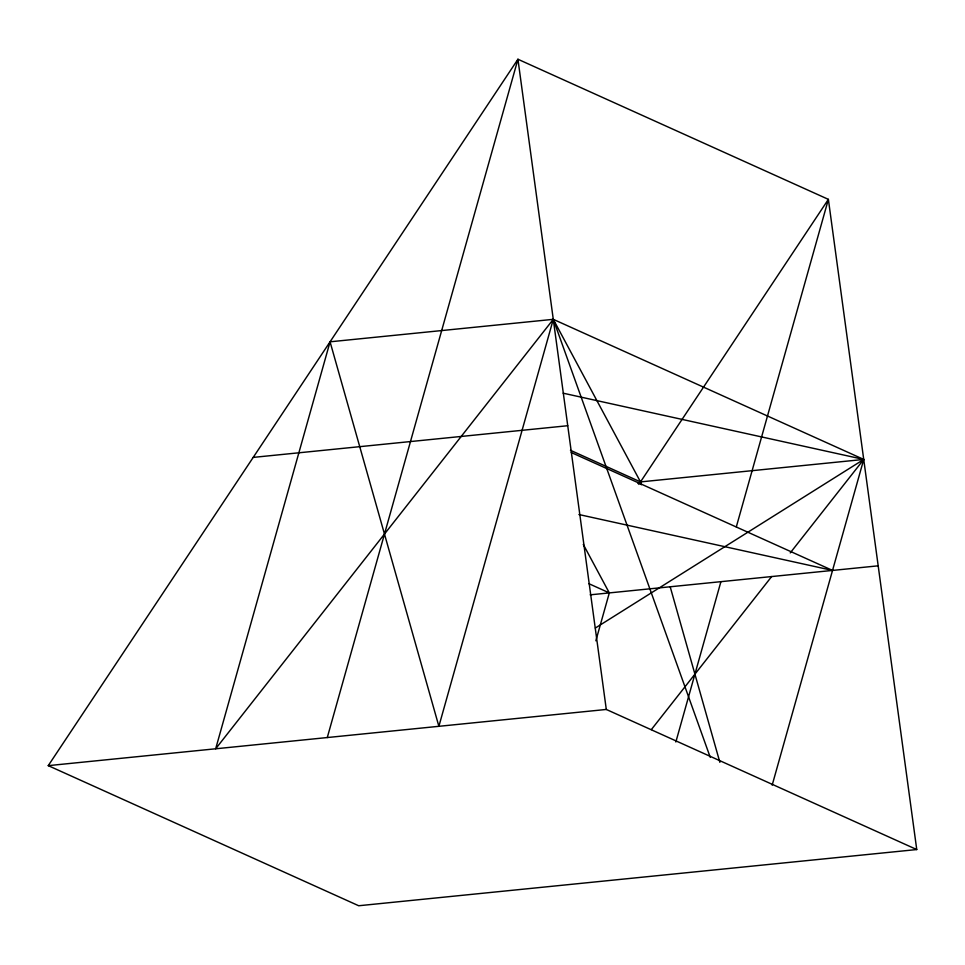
<?xml version="1.0" encoding="UTF-8"?>
<svg xmlns="http://www.w3.org/2000/svg" width="965" height="965" viewBox="0 0 965 965"><rect width="100%" height="100%" fill="white"/><g stroke="black" fill="none" stroke-linecap="round" stroke-linejoin="round"><path stroke-width="1.45" d="M641.327 484.78L640.507 481.909L553.283 319.331L330.066 341.803L215.665 748.792L553.283 319.331L863.735 459.437L772.169 785.16M327.28 737.55L517.94 59.251L828.38 199.357L916.75 849.55L358.703 905.749L48.25 765.643L517.94 59.251L606.297 709.456L916.75 849.55M595.851 640.784L609.313 592.908L583.282 544.393M675.85 741.989L720.915 581.666M736.319 526.89L828.38 199.357L638.854 484.394M651.327 729.612L771.65 576.563M790.251 552.897L863.735 459.437L563.174 393.189M637.962 483.513L640.507 481.909L863.735 459.437L595.345 628.034M253.204 457.398L567.746 425.722M590.158 594.838L878.186 565.828M48.25 765.643L606.297 709.456M578.891 514.526L832.53 570.424L571.244 452.513M570.448 450.293L640.507 481.909M588.831 583.656L609.313 592.908M710.228 757.284L553.283 319.331L438.882 726.307L330.066 341.803M670.192 586.78L719.878 762.338"/></g></svg>
